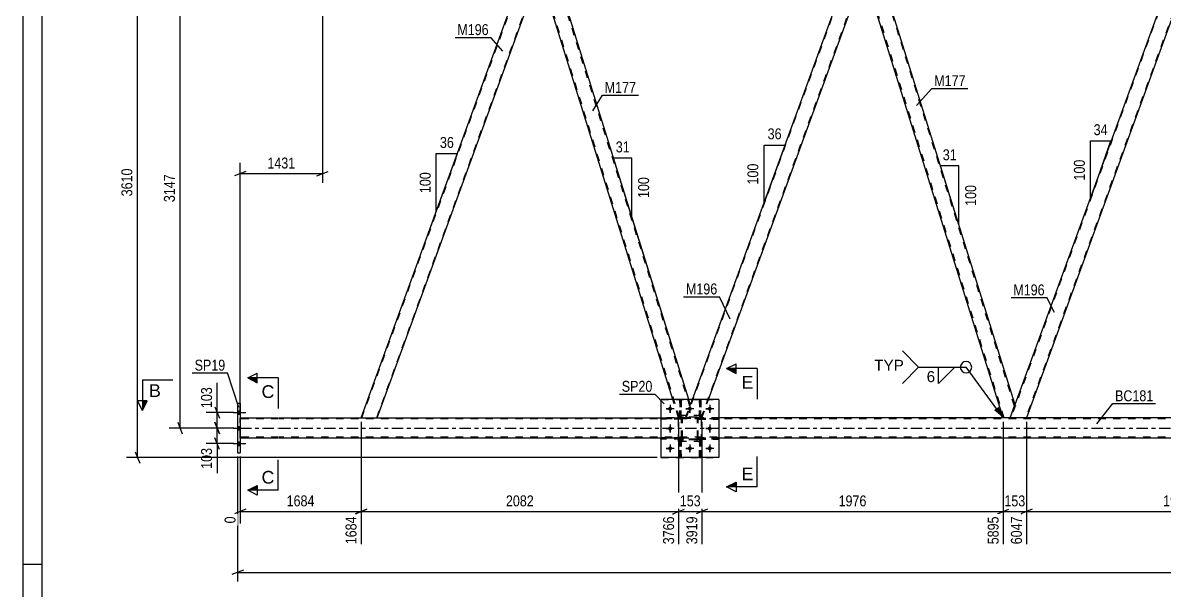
# Model space of a CAD drawing. Header units: millimetres. Extents: x 0 to 841, y 0 to 594.
# Drawn here: x 0 to 299.4, y 291.2 to 440.1 of the extents above; entities that cross this region are included whole.
import ezdxf

# ---------------------------------------------------------------- set-up
doc = ezdxf.new("R2010")
doc.units = ezdxf.units.MM
doc.linetypes.add('DXK_LINE_DOT2', pattern=[3.9198, 1.9599, -1.9599])
doc.linetypes.add('DXK_LINE_DOT3', pattern=[5.9187, 2.979, -0.9799, 0.9799, -0.9799])
doc.styles.add('Arial', font='ARIAL.TTF', dxfattribs={"height": 0.2})
doc.styles.add('Arial Narrow', font='ARIALN.TTF', dxfattribs={"height": 0.2})

# ---------------------------------------------------------------- blocks, each defined once
blk = doc.blocks.new('Unknown-318885039-1133')
at = {"color": 5, "linetype": 'Continuous'}
for p, q in [((0, 594), (0, 0)), ((5, 589), (5, 5)), ((5, 298), (0, 298))]:
    blk.add_line(p, q, dxfattribs=at)
blk = doc.blocks.new('Part-318885039-3985 - 3851')
at = {"color": 2, "linetype": 'Continuous'}
blk.add_line((172.64, 341.27), (172.32, 341.27), dxfattribs=at)
at = {"color": 7, "linetype": 'DXK_LINE_DOT2'}
for p, q in [((172.32, 341.27), (172.32, 336.42)), ((172.64, 336.42), (172.64, 341.27)), ((172.32, 337.02), (172.64, 337.02)), ((172.32, 336.42), (172.64, 336.42))]:
    blk.add_line(p, q, dxfattribs=at)
blk = doc.blocks.new('Part-318885039-3879 - 3851')
at = {"color": 7, "linetype": 'DXK_LINE_DOT2'}
for p, q in [((172.64, 330.9), (172.32, 330.9)), ((172.32, 330.9), (172.32, 326.07)), ((172.32, 330.3), (172.64, 330.3)), ((172.64, 326.07), (172.64, 330.9)), ((172.32, 326.07), (172.64, 326.07))]:
    blk.add_line(p, q, dxfattribs=at)
blk = doc.blocks.new('Part-318885039-3947 - 3851')
at = {"color": 7, "linetype": 'DXK_LINE_DOT2'}
for p, q in [((172.32, 336.42), (172.32, 341.27)), ((172.32, 341.27), (172.64, 341.27)), ((172.64, 341.27), (172.64, 336.42)), ((172.32, 337.02), (172.64, 337.02)), ((172.64, 336.42), (172.32, 336.42))]:
    blk.add_line(p, q, dxfattribs=at)
blk = doc.blocks.new('Part-318885039-3950 - 3851')
at = {"color": 7, "linetype": 'DXK_LINE_DOT2'}
for p, q in [((177.52, 326.07), (177.52, 330.9)), ((177.52, 330.9), (177.84, 330.9)), ((177.52, 330.3), (177.84, 330.3)), ((177.84, 330.9), (177.84, 326.07)), ((177.84, 326.07), (177.52, 326.07))]:
    blk.add_line(p, q, dxfattribs=at)
blk = doc.blocks.new('Part-318885039-3956 - 3851')
at = {"color": 7, "linetype": 'DXK_LINE_DOT2'}
for p, q in [((182.57, 331.23), (177.17, 331.23)), ((177.17, 331.23), (177.17, 330.91)), ((177.17, 330.91), (182.57, 330.91)), ((177.77, 330.91), (177.77, 331.23)), ((182.57, 330.91), (182.57, 331.23))]:
    blk.add_line(p, q, dxfattribs=at)
blk = doc.blocks.new('Part-318885039-3892 - 3851')
at = {"color": 2, "linetype": 'Continuous'}
for p, q in [((137.1, 457.66), (135.57, 453.47)), ((138.41, 457.66), (137.1, 457.66)), ((174.69, 341.27), (138.41, 457.66)), ((170.5, 341.27), (135.55, 453.41)), ((135.57, 453.47), (135.57, 453.46))]:
    blk.add_line(p, q, dxfattribs=at)
at = {"color": 7, "linetype": 'DXK_LINE_DOT2'}
for p, q in [((174.98, 339.54), (138.16, 457.66)), ((135.57, 453.47), (135.55, 453.41)), ((172.26, 336.44), (135.68, 453.79)), ((172.01, 336.44), (170.5, 341.27)), ((173.85, 336.44), (175.12, 339.91)), ((175.12, 339.91), (174.69, 341.27)), ((172.01, 336.44), (173.85, 336.44))]:
    blk.add_line(p, q, dxfattribs=at)
blk = doc.blocks.new('Part-318885039-3961 - 3851')
at = {"color": 7, "linetype": 'DXK_LINE_DOT2'}
for p, q in [((177.97, 337.07), (171.97, 337.07)), ((171.97, 330.27), (171.97, 337.07)), ((177.97, 330.27), (177.97, 337.07)), ((177.97, 330.27), (171.97, 330.27))]:
    blk.add_line(p, q, dxfattribs=at)
blk = doc.blocks.new('Part-318885039-3972 - 3851')
at = {"color": 7, "linetype": 'DXK_LINE_DOT2'}
for p, q in [((172.77, 331.23), (167.37, 331.23)), ((167.37, 331.23), (167.37, 330.91)), ((172.77, 330.91), (167.37, 330.91)), ((172.17, 330.91), (172.17, 331.23)), ((172.77, 330.91), (172.77, 331.23))]:
    blk.add_line(p, q, dxfattribs=at)
blk = doc.blocks.new('Part-318885039-3908 - 3851')
at = {"color": 7, "linetype": 'DXK_LINE_DOT2'}
for p, q in [((303.28, 457.66), (259.16, 336.44)), ((307.19, 457.66), (263.07, 336.44)), ((307.36, 457.66), (305.84, 453.46)), ((258.99, 336.44), (260.23, 339.87)), ((263.24, 336.44), (258.99, 336.44))]:
    blk.add_line(p, q, dxfattribs=at)
at = {"color": 2, "linetype": 'Continuous'}
for p, q in [((303.11, 457.66), (260.23, 339.87)), ((307.36, 457.66), (303.11, 457.66)), ((305.84, 453.46), (263.24, 336.44))]:
    blk.add_line(p, q, dxfattribs=at)
blk = doc.blocks.new('Part-318885039-3984 - 3851')
at = {"color": 2, "linetype": 'Continuous'}
blk.add_line((177.84, 341.27), (177.52, 341.27), dxfattribs=at)
at = {"color": 7, "linetype": 'DXK_LINE_DOT2'}
for p, q in [((177.52, 341.27), (177.52, 336.42)), ((177.84, 336.42), (177.84, 341.27)), ((177.52, 337.02), (177.84, 337.02)), ((177.52, 336.42), (177.84, 336.42))]:
    blk.add_line(p, q, dxfattribs=at)
blk = doc.blocks.new('Part-318885039-3930 - 3851')
at = {"color": 7, "linetype": 'DXK_LINE_DOT2'}
for p, q in [((177.84, 330.9), (177.52, 330.9)), ((177.52, 330.9), (177.52, 326.07)), ((177.52, 330.3), (177.84, 330.3)), ((177.84, 326.07), (177.84, 330.9)), ((177.52, 326.07), (177.84, 326.07))]:
    blk.add_line(p, q, dxfattribs=at)
blk = doc.blocks.new('Part-318885039-3935 - 3851')
at = {"color": 2, "linetype": 'Continuous'}
for p, q in [((88.72, 336.44), (132.84, 457.66)), ((132.84, 457.66), (137.1, 457.66)), ((92.98, 336.44), (135.57, 453.46))]:
    blk.add_line(p, q, dxfattribs=at)
at = {"color": 7, "linetype": 'DXK_LINE_DOT2'}
for p, q in [((88.89, 336.44), (133.01, 457.66)), ((92.81, 336.44), (136.93, 457.66)), ((137.1, 457.66), (135.57, 453.46)), ((88.72, 336.44), (92.98, 336.44))]:
    blk.add_line(p, q, dxfattribs=at)
blk = doc.blocks.new('Part-318885039-3944 - 3851')
at = {"color": 2, "linetype": 'Continuous'}
for p, q in [((56.98, 336.44), (67.1, 336.44)), ((67.2, 336.44), (167.37, 336.44)), ((337.64, 336.44), (182.57, 336.44)), ((67.1, 331.16), (56.98, 331.16)), ((167.37, 331.16), (67.2, 331.16)), ((337.64, 331.16), (182.57, 331.16))]:
    blk.add_line(p, q, dxfattribs=at)
at = {"color": 7, "linetype": 'DXK_LINE_DOT2'}
for p, q in [((56.98, 331.16), (56.98, 336.44)), ((67.1, 336.2), (56.98, 336.2)), ((742.64, 336.2), (67.2, 336.2)), ((182.57, 336.44), (167.37, 336.44)), ((67.1, 331.4), (56.98, 331.4)), ((742.64, 331.4), (67.2, 331.4)), ((182.57, 331.16), (167.37, 331.16))]:
    blk.add_line(p, q, dxfattribs=at)
at = {"color": 7, "linetype": 'DXK_LINE_DOT3'}
for p, q in [((56.98, 333.8), (67.1, 333.8)), ((67.2, 333.8), (742.64, 333.8))]:
    blk.add_line(p, q, dxfattribs=at)
blk = doc.blocks.new('Part-318885039-3953 - 3851')
at = {"color": 7, "linetype": 'DXK_LINE_DOT2'}
for p, q in [((172.32, 326.07), (172.32, 330.9)), ((172.32, 330.9), (172.64, 330.9)), ((172.32, 330.3), (172.64, 330.3)), ((172.64, 330.9), (172.64, 326.07)), ((172.64, 326.07), (172.32, 326.07))]:
    blk.add_line(p, q, dxfattribs=at)
blk = doc.blocks.new('Part-318885039-3959 - 3851')
at = {"color": 7, "linetype": 'DXK_LINE_DOT2'}
for p, q in [((172.77, 336.43), (167.37, 336.43)), ((167.37, 336.43), (167.37, 336.11)), ((172.77, 336.11), (167.37, 336.11)), ((172.17, 336.11), (172.17, 336.43)), ((172.77, 336.11), (172.77, 336.43))]:
    blk.add_line(p, q, dxfattribs=at)
blk = doc.blocks.new('Part-318885039-3962 - 3851')
at = {"color": 7, "linetype": 'DXK_LINE_DOT2'}
for p, q in [((172.77, 336.19), (172.81, 336.37)), ((172.81, 336.37), (172.77, 336.19)), ((172.77, 331.15), (172.77, 336.19)), ((173.01, 336.19), (173.03, 336.28)), ((173.01, 331.15), (173.01, 336.19)), ((173.03, 336.28), (173.08, 336.36)), ((173.07, 336.63), (173.25, 336.67)), ((173.25, 336.67), (173.07, 336.63)), ((173.08, 336.36), (173.16, 336.41)), ((173.16, 336.41), (173.25, 336.43)), ((176.69, 336.67), (173.25, 336.67)), ((173.25, 336.43), (176.69, 336.43)), ((176.69, 336.67), (176.87, 336.63)), ((176.87, 336.63), (176.69, 336.67)), ((176.69, 336.43), (176.78, 336.41)), ((176.78, 336.41), (176.86, 336.36)), ((176.86, 336.36), (176.91, 336.28)), ((176.91, 336.28), (176.93, 336.19)), ((176.93, 331.15), (176.93, 336.19)), ((177.13, 336.37), (177.17, 336.19)), ((177.17, 336.19), (177.13, 336.37)), ((177.17, 331.15), (177.17, 336.19)), ((172.81, 330.96), (172.77, 331.15)), ((172.77, 331.15), (172.81, 330.96)), ((173.03, 331.06), (173.01, 331.15)), ((173.08, 330.98), (173.03, 331.06)), ((173.25, 330.67), (173.07, 330.7)), ((173.07, 330.7), (173.25, 330.67)), ((173.16, 330.93), (173.08, 330.98)), ((173.25, 330.91), (173.16, 330.93)), ((176.69, 330.91), (173.25, 330.91)), ((176.69, 330.67), (173.25, 330.67)), ((176.78, 330.93), (176.69, 330.91)), ((176.87, 330.7), (176.69, 330.67)), ((176.69, 330.67), (176.87, 330.7)), ((176.86, 330.98), (176.78, 330.93)), ((176.91, 331.06), (176.86, 330.98)), ((176.93, 331.15), (176.91, 331.06)), ((177.17, 331.15), (177.13, 330.96)), ((177.13, 330.96), (177.17, 331.15))]:
    blk.add_line(p, q, dxfattribs=at)
at = {"color": 7, "linetype": 'DXK_LINE_DOT3'}
blk.add_line((174.97, 333.67), (174.97, 333.67), dxfattribs=at)
at = {"color": 7, "linetype": 'DXK_LINE_DOT2'}
for centre, start, end in [((173.25, 336.19), 112.5, 157.5), ((173.25, 336.19), 112.5, 157.5), ((176.69, 336.19), 22.5, 67.5), ((176.69, 336.19), 22.5, 67.5), ((173.25, 331.15), 202.5, 247.5), ((173.25, 331.15), 202.5, 247.5), ((176.69, 331.15), 292.5, 337.5), ((176.69, 331.15), 292.5, 337.5)]:
    blk.add_arc(centre, 0.48, start, end, dxfattribs=at)
blk = doc.blocks.new('Part-318885039-3987 - 3851')
at = {"color": 7, "linetype": 'DXK_LINE_DOT2'}
for p, q in [((172.77, 336.19), (172.81, 336.37)), ((172.81, 336.37), (172.77, 336.19)), ((172.77, 331.15), (172.77, 336.19)), ((173.01, 336.19), (173.03, 336.28)), ((173.01, 331.15), (173.01, 336.19)), ((173.03, 336.28), (173.08, 336.36)), ((173.07, 336.63), (173.25, 336.67)), ((173.25, 336.67), (173.07, 336.63)), ((173.08, 336.36), (173.16, 336.41)), ((173.16, 336.41), (173.25, 336.43)), ((176.69, 336.67), (173.25, 336.67)), ((173.25, 336.43), (176.69, 336.43)), ((176.69, 336.67), (176.87, 336.63)), ((176.87, 336.63), (176.69, 336.67)), ((176.69, 336.43), (176.78, 336.41)), ((176.78, 336.41), (176.86, 336.36)), ((176.86, 336.36), (176.91, 336.28)), ((176.91, 336.28), (176.93, 336.19)), ((176.93, 331.15), (176.93, 336.19)), ((177.13, 336.37), (177.17, 336.19)), ((177.17, 336.19), (177.13, 336.37)), ((177.17, 331.15), (177.17, 336.19)), ((172.81, 330.96), (172.77, 331.15)), ((172.77, 331.15), (172.81, 330.96)), ((173.03, 331.06), (173.01, 331.15)), ((173.08, 330.98), (173.03, 331.06)), ((173.25, 330.67), (173.07, 330.7)), ((173.07, 330.7), (173.25, 330.67)), ((173.16, 330.93), (173.08, 330.98)), ((173.25, 330.91), (173.16, 330.93)), ((176.69, 330.91), (173.25, 330.91)), ((176.69, 330.67), (173.25, 330.67)), ((176.78, 330.93), (176.69, 330.91)), ((176.87, 330.7), (176.69, 330.67)), ((176.69, 330.67), (176.87, 330.7)), ((176.86, 330.98), (176.78, 330.93)), ((176.91, 331.06), (176.86, 330.98)), ((176.93, 331.15), (176.91, 331.06)), ((177.17, 331.15), (177.13, 330.96)), ((177.13, 330.96), (177.17, 331.15))]:
    blk.add_line(p, q, dxfattribs=at)
at = {"color": 7, "linetype": 'DXK_LINE_DOT3'}
blk.add_line((174.97, 333.67), (174.97, 333.67), dxfattribs=at)
at = {"color": 7, "linetype": 'DXK_LINE_DOT2'}
for centre, start, end in [((173.25, 336.19), 112.5, 157.5), ((173.25, 336.19), 112.5, 157.5), ((176.69, 336.19), 22.5, 67.5), ((176.69, 336.19), 22.5, 67.5), ((173.25, 331.15), 202.5, 247.5), ((173.25, 331.15), 202.5, 247.5), ((176.69, 331.15), 292.5, 337.5), ((176.69, 331.15), 292.5, 337.5)]:
    blk.add_arc(centre, 0.48, start, end, dxfattribs=at)
blk = doc.blocks.new('Part-318885039-3988 - 3851')
at = {"color": 7, "linetype": 'DXK_LINE_DOT2'}
for p, q in [((177.97, 337.07), (171.97, 337.07)), ((171.97, 330.27), (171.97, 337.07)), ((177.97, 330.27), (177.97, 337.07)), ((177.97, 330.27), (171.97, 330.27))]:
    blk.add_line(p, q, dxfattribs=at)
blk = doc.blocks.new('Part-318885039-3989 - 3851')
at = {"color": 7, "linetype": 'DXK_LINE_DOT2'}
for p, q in [((177.17, 336.11), (177.17, 336.43)), ((177.17, 336.43), (182.57, 336.43)), ((182.57, 336.11), (177.17, 336.11)), ((177.77, 336.11), (177.77, 336.43)), ((182.57, 336.43), (182.57, 336.11))]:
    blk.add_line(p, q, dxfattribs=at)
blk = doc.blocks.new('Part-318885039-3992 - 3851')
at = {"color": 7, "linetype": 'DXK_LINE_DOT2'}
for p, q in [((172.77, 331.23), (167.37, 331.23)), ((167.37, 330.91), (167.37, 331.23)), ((172.77, 330.91), (167.37, 330.91)), ((172.17, 330.91), (172.17, 331.23)), ((172.77, 331.23), (172.77, 330.91))]:
    blk.add_line(p, q, dxfattribs=at)
blk = doc.blocks.new('Part-318885039-3997 - 3851')
at = {"color": 7, "linetype": 'DXK_LINE_DOT2'}
for p, q in [((182.57, 336.43), (177.17, 336.43)), ((177.17, 336.43), (177.17, 336.11)), ((177.17, 336.11), (182.57, 336.11)), ((177.77, 336.11), (177.77, 336.43)), ((182.57, 336.11), (182.57, 336.43))]:
    blk.add_line(p, q, dxfattribs=at)
blk = doc.blocks.new('Part-318885039-4011 - 3851')
at = {"color": 2, "linetype": 'Continuous'}
for p, q in [((182.57, 341.27), (167.37, 341.27)), ((167.37, 341.27), (167.37, 326.07)), ((182.57, 341.27), (182.57, 326.07)), ((182.57, 326.07), (167.37, 326.07))]:
    blk.add_line(p, q, dxfattribs=at)
blk = doc.blocks.new('Part-318885039-4014 - 3851')
at = {"color": 7, "linetype": 'DXK_LINE_DOT2'}
for p, q in [((177.52, 336.42), (177.52, 341.27)), ((177.52, 341.27), (177.84, 341.27)), ((177.84, 341.27), (177.84, 336.42)), ((177.52, 337.02), (177.84, 337.02)), ((177.84, 336.42), (177.52, 336.42))]:
    blk.add_line(p, q, dxfattribs=at)
blk = doc.blocks.new('Part-318885039-4019 - 3851')
at = {"color": 7, "linetype": 'DXK_LINE_DOT2'}
for p, q in [((174.02, 336.44), (218.14, 457.66)), ((177.94, 336.44), (222.06, 457.66)), ((222.23, 457.66), (220.7, 453.46)), ((173.85, 336.44), (175.61, 341.27)), ((178.11, 336.44), (179.87, 341.27)), ((178.11, 336.44), (173.85, 336.44))]:
    blk.add_line(p, q, dxfattribs=at)
at = {"color": 2, "linetype": 'Continuous'}
for p, q in [((175.61, 341.27), (217.97, 457.66)), ((217.97, 457.66), (222.23, 457.66)), ((179.87, 341.27), (220.7, 453.46))]:
    blk.add_line(p, q, dxfattribs=at)
blk = doc.blocks.new('Bolt-318885039-4020 - 3851')
at = {"linetype": 'Continuous'}
for points in [[(56.98, 337.46), (56.98, 338.34), (56.34, 338.34), (56.34, 337.46)], [(56.98, 337.46), (56.98, 338.34), (56.34, 338.34), (56.34, 337.46)], [(56.98, 337.46), (56.98, 338.34), (56.34, 338.34), (56.34, 337.46)], [(56.98, 333.36), (56.98, 334.24), (56.34, 334.24), (56.34, 333.36)], [(56.98, 333.36), (56.98, 334.24), (56.34, 334.24), (56.34, 333.36)], [(56.98, 329.26), (56.98, 330.14), (56.34, 330.14), (56.34, 329.26)], [(56.98, 329.26), (56.98, 330.14), (56.34, 330.14), (56.34, 329.26)], [(56.98, 329.26), (56.98, 330.14), (56.34, 330.14), (56.34, 329.26)]]:
    blk.add_hatch(color=1, dxfattribs=at).paths.add_polyline_path(points)
at = {"color": 1, "linetype": 'Continuous'}
for p, q in [((56.34, 338.34), (56.98, 338.34)), ((56.34, 338.34), (56.98, 338.34)), ((56.34, 338.34), (56.98, 338.34)), ((55.18, 337.9), (58.5, 337.9)), ((55.18, 337.9), (58.5, 337.9)), ((55.18, 337.9), (58.5, 337.9)), ((56.34, 337.46), (56.98, 337.46)), ((56.34, 337.46), (56.98, 337.46)), ((56.34, 337.46), (56.98, 337.46)), ((55.18, 333.8), (58.5, 333.8)), ((55.18, 333.8), (58.5, 333.8)), ((56.34, 334.24), (56.98, 334.24)), ((56.34, 334.24), (56.98, 334.24)), ((56.34, 333.36), (56.98, 333.36)), ((56.34, 333.36), (56.98, 333.36)), ((55.18, 329.7), (58.5, 329.7)), ((55.18, 329.7), (58.5, 329.7)), ((55.18, 329.7), (58.5, 329.7)), ((56.34, 330.14), (56.98, 330.14)), ((56.34, 330.14), (56.98, 330.14)), ((56.34, 330.14), (56.98, 330.14)), ((56.34, 329.26), (56.98, 329.26)), ((56.34, 329.26), (56.98, 329.26)), ((56.34, 329.26), (56.98, 329.26))]:
    blk.add_line(p, q, dxfattribs=at)
blk = doc.blocks.new('Part-318885039-4023 - 3851')
at = {"color": 7, "linetype": 'DXK_LINE_DOT2'}
for p, q in [((167.37, 341.27), (182.57, 341.27)), ((167.37, 341.27), (167.37, 326.07)), ((182.57, 341.27), (182.57, 326.07)), ((167.37, 326.07), (182.57, 326.07))]:
    blk.add_line(p, q, dxfattribs=at)
blk = doc.blocks.new('Part-318885039-4033 - 3851')
at = {"color": 2, "linetype": 'Continuous'}
for p, q in [((222.23, 457.66), (220.7, 453.47)), ((223.55, 457.66), (222.23, 457.66)), ((260.25, 339.91), (223.55, 457.66)), ((257.14, 336.44), (220.68, 453.41)), ((220.7, 453.47), (220.7, 453.46)), ((258.99, 336.44), (260.23, 339.87))]:
    blk.add_line(p, q, dxfattribs=at)
at = {"color": 7, "linetype": 'DXK_LINE_DOT2'}
for p, q in [((260.11, 339.54), (223.3, 457.66)), ((220.7, 453.47), (220.68, 453.41)), ((257.39, 336.44), (220.82, 453.79)), ((260.23, 339.87), (260.25, 339.91)), ((258.99, 336.44), (257.14, 336.44))]:
    blk.add_line(p, q, dxfattribs=at)
blk = doc.blocks.new('Bolt-318885039-4043 - 3851')
at = {"linetype": 'Continuous'}
for points in [[(170.29, 338.87, -1), (169.25, 338.87, -1)], [(175.49, 338.87, -1), (174.45, 338.87, -1)], [(180.69, 338.87, -1), (179.65, 338.87, -1)], [(170.29, 333.67, -1), (169.25, 333.67, -1)], [(180.69, 333.67, -1), (179.65, 333.67, -1)], [(170.29, 328.47, -1), (169.25, 328.47, -1)], [(175.49, 328.47, -1), (174.45, 328.47, -1)], [(180.69, 328.47, -1), (179.65, 328.47, -1)]]:
    blk.add_hatch(color=1, dxfattribs=at).paths.add_polyline_path(points)
at = {"color": 1, "linetype": 'Continuous'}
for p, q in [((170.81, 338.87), (168.73, 338.87)), ((169.77, 339.91), (169.77, 337.83)), ((176.01, 338.87), (173.93, 338.87)), ((174.97, 339.91), (174.97, 337.83)), ((181.21, 338.87), (179.13, 338.87)), ((180.17, 339.91), (180.17, 337.83)), ((170.81, 333.67), (168.73, 333.67)), ((169.77, 334.71), (169.77, 332.63)), ((181.21, 333.67), (179.13, 333.67)), ((180.17, 334.71), (180.17, 332.63)), ((169.77, 329.51), (169.77, 327.43)), ((174.97, 329.51), (174.97, 327.43)), ((180.17, 329.51), (180.17, 327.43)), ((170.81, 328.47), (168.73, 328.47)), ((176.01, 328.47), (173.93, 328.47)), ((181.21, 328.47), (179.13, 328.47))]:
    blk.add_line(p, q, dxfattribs=at)
blk = doc.blocks.new('Bolt-318885039-4044 - 3851')
at = {"color": 1, "linetype": 'Continuous'}
for p, q in [((168.73, 338.87), (169.42, 338.87)), ((169.77, 339.91), (169.77, 339.22)), ((169.77, 337.83), (169.77, 338.52)), ((170.81, 338.87), (170.12, 338.87)), ((173.93, 338.87), (174.62, 338.87)), ((174.97, 339.91), (174.97, 339.22)), ((174.97, 337.83), (174.97, 338.52)), ((176.01, 338.87), (175.32, 338.87)), ((179.13, 338.87), (179.82, 338.87)), ((180.17, 339.91), (180.17, 339.22)), ((180.17, 337.83), (180.17, 338.52)), ((181.21, 338.87), (180.52, 338.87)), ((168.73, 333.67), (169.42, 333.67)), ((169.77, 334.71), (169.77, 334.02)), ((169.77, 332.63), (169.77, 333.32)), ((170.81, 333.67), (170.12, 333.67)), ((179.13, 333.67), (179.82, 333.67)), ((180.17, 334.71), (180.17, 334.02)), ((180.17, 332.63), (180.17, 333.32)), ((181.21, 333.67), (180.52, 333.67)), ((169.77, 329.51), (169.77, 328.82)), ((174.97, 329.51), (174.97, 328.82)), ((180.17, 329.51), (180.17, 328.82)), ((168.73, 328.47), (169.42, 328.47)), ((169.77, 327.43), (169.77, 328.12)), ((170.81, 328.47), (170.12, 328.47)), ((173.93, 328.47), (174.62, 328.47)), ((174.97, 327.43), (174.97, 328.12)), ((176.01, 328.47), (175.32, 328.47)), ((179.13, 328.47), (179.82, 328.47)), ((180.17, 327.43), (180.17, 328.12)), ((181.21, 328.47), (180.52, 328.47))]:
    blk.add_line(p, q, dxfattribs=at)
blk = doc.blocks.new('Part-318885039-4056 - 3851')
at = {"color": 7, "linetype": 'DXK_LINE_DOT2'}
for p, q in [((177.17, 330.91), (177.17, 331.23)), ((177.17, 331.23), (182.57, 331.23)), ((182.57, 330.91), (177.17, 330.91)), ((177.77, 330.91), (177.77, 331.23)), ((182.57, 331.23), (182.57, 330.91))]:
    blk.add_line(p, q, dxfattribs=at)
blk = doc.blocks.new('Part-318885039-4057 - 3851')
at = {"color": 7, "linetype": 'DXK_LINE_DOT2'}
for p, q in [((172.77, 336.43), (167.37, 336.43)), ((167.37, 336.11), (167.37, 336.43)), ((172.77, 336.11), (167.37, 336.11)), ((172.17, 336.11), (172.17, 336.43)), ((172.77, 336.43), (172.77, 336.11))]:
    blk.add_line(p, q, dxfattribs=at)
blk = doc.blocks.new('Part-318885039-4168 - 3851')
at = {"color": 2, "linetype": 'Continuous'}
for p, q in [((56.34, 340.3), (56.98, 340.3)), ((56.34, 340.3), (56.34, 327.3)), ((56.98, 340.3), (56.98, 327.3)), ((56.34, 327.3), (56.98, 327.3))]:
    blk.add_line(p, q, dxfattribs=at)
blk = doc.blocks.new('StraightDimension-318885039-4930 - 3851')
at = {"color": 7, "linetype": 'Continuous'}
for p, q in [((257.14, 335.44), (257.14, 303.29)), ((263.24, 335.44), (263.24, 303.29)), ((255.64, 311.3), (258.64, 312.5)), ((257.14, 311.9), (263.24, 311.9)), ((264.74, 312.5), (261.74, 311.3))]:
    blk.add_line(p, q, dxfattribs=at)
at = {"color": 0}
blk.add_wipeout([(263.54, 312.65), (263.54, 316.85), (256.85, 316.85), (256.85, 312.65)], dxfattribs=at)
at = {"color": 3, "style": 'Arial Narrow'}
blk.add_text('153', height=2.863, dxfattribs=at).set_placement((257.45, 313.25))
at = {"color": 0, "linetype": 'Continuous'}
blk.add_wipeout([(262.64, 311.2), (258.44, 311.2), (258.44, 302.69), (262.64, 302.69)], dxfattribs=at)
at = {"color": 3, "linetype": 'Continuous', "style": 'Arial Narrow'}
blk.add_text('6047', height=2.863, rotation=90.0002, dxfattribs=at).set_placement((262.04, 303.29))
blk = doc.blocks.new('StraightDimension-318885039-5053 - 3851')
at = {"color": 7, "linetype": 'Continuous'}
for p, q in [((50.37, 335.3), (51.57, 332.3)), ((55.34, 333.8), (48.12, 333.8)), ((50.97, 329.7), (50.97, 333.8)), ((55.34, 329.7), (48.12, 329.7)), ((51.57, 328.2), (50.37, 331.2))]:
    blk.add_line(p, q, dxfattribs=at)
at = {"color": 0}
blk.add_wipeout([(50.22, 329.18), (46.02, 329.18), (46.02, 322.49), (50.22, 322.49)], dxfattribs=at)
at = {"color": 7, "linetype": 'Continuous'}
blk.add_line((50.97, 329.7), (50.97, 321.97), dxfattribs=at)
blk.add_line((50.97, 329.7), (50.97, 321.97), dxfattribs=at)
at = {"color": 3, "style": 'Arial Narrow'}
blk.add_text('103', height=2.863, rotation=90.0002, dxfattribs=at).set_placement((49.62, 323.09))
blk = doc.blocks.new('StraightDimension-318885039-5061 - 3851')
at = {"color": 7, "linetype": 'Continuous'}
for p, q in [((50.37, 339.4), (51.57, 336.4)), ((55.34, 337.9), (48.12, 337.9)), ((51.57, 332.3), (50.37, 335.3)), ((50.97, 333.8), (50.97, 337.9)), ((55.34, 333.8), (48.12, 333.8))]:
    blk.add_line(p, q, dxfattribs=at)
at = {"color": 0}
blk.add_wipeout([(50.22, 345.11), (46.02, 345.11), (46.02, 338.43), (50.22, 338.43)], dxfattribs=at)
at = {"color": 7, "linetype": 'Continuous'}
blk.add_line((50.97, 337.9), (50.97, 345.64), dxfattribs=at)
blk.add_line((50.97, 337.9), (50.97, 345.64), dxfattribs=at)
at = {"color": 3, "style": 'Arial Narrow'}
blk.add_text('103', height=2.863, rotation=90.0002, dxfattribs=at).set_placement((49.62, 339.03))
blk = doc.blocks.new('AngleDimension-318885039-5338 - 3851')
at = {"color": 7, "linetype": 'Continuous'}
for p, q in [((108.46, 405.81), (114, 405.81)), ((108.46, 390.59), (114, 405.81)), ((108.46, 390.59), (108.46, 405.81)), ((107.11, 386.89), (108.46, 390.59))]:
    blk.add_line(p, q, dxfattribs=at)
at = {"color": 0}
for points in [[(113.66, 406.71), (113.66, 410.91), (108.8, 410.91), (108.8, 406.71)], [(107.56, 401.54), (103.36, 401.54), (103.36, 394.86), (107.56, 394.86)]]:
    blk.add_wipeout(points, dxfattribs=at)
at = {"color": 3, "style": 'Arial Narrow'}
blk.add_text('36', height=2.863, dxfattribs=at).set_placement((109.4, 407.31))
blk.add_text('100', height=2.863, rotation=90.0002, dxfattribs=at).set_placement((106.96, 395.46))
blk = doc.blocks.new('StraightDimension-318885039-4911 - 3851')
at = {"color": 7, "linetype": 'Continuous'}
for p, q in [((263.24, 335.44), (263.24, 303.29)), ((342.28, 335.44), (342.28, 303.29)), ((264.74, 312.5), (261.74, 311.3)), ((263.24, 311.9), (342.28, 311.9)), ((340.78, 311.3), (343.78, 312.5))]:
    blk.add_line(p, q, dxfattribs=at)
at = {"color": 0}
blk.add_wipeout([(307.02, 312.65), (307.02, 316.85), (298.5, 316.85), (298.5, 312.65)], dxfattribs=at)
at = {"color": 0, "linetype": 'Continuous'}
blk.add_wipeout([(341.68, 311.2), (337.48, 311.2), (337.48, 302.69), (341.68, 302.69)], dxfattribs=at)
at = {"color": 3, "style": 'Arial Narrow'}
blk.add_text('1976', height=2.863, dxfattribs=at).set_placement((299.1, 313.25))
at = {"color": 3, "linetype": 'Continuous', "style": 'Arial Narrow'}
blk.add_text('8023', height=2.863, rotation=90.0002, dxfattribs=at).set_placement((341.08, 303.29))
blk = doc.blocks.new('StraightDimension-318885039-4985 - 3851')
at = {"color": 7, "linetype": 'Continuous'}
for p, q in [((178.11, 335.44), (178.11, 303.29)), ((257.14, 335.44), (257.14, 303.29)), ((179.61, 312.5), (176.61, 311.3)), ((178.11, 311.9), (257.14, 311.9)), ((255.64, 311.3), (258.64, 312.5))]:
    blk.add_line(p, q, dxfattribs=at)
at = {"color": 0}
blk.add_wipeout([(221.88, 312.65), (221.88, 316.85), (213.37, 316.85), (213.37, 312.65)], dxfattribs=at)
at = {"color": 0, "linetype": 'Continuous'}
blk.add_wipeout([(256.54, 311.2), (252.34, 311.2), (252.34, 302.69), (256.54, 302.69)], dxfattribs=at)
at = {"color": 3, "style": 'Arial Narrow'}
blk.add_text('1976', height=2.863, dxfattribs=at).set_placement((213.97, 313.25))
at = {"color": 3, "linetype": 'Continuous', "style": 'Arial Narrow'}
blk.add_text('5895', height=2.863, rotation=90.0002, dxfattribs=at).set_placement((255.94, 303.29))
blk = doc.blocks.new('AngleDimension-318885039-4376 - 3851')
at = {"color": 7, "linetype": 'Continuous'}
for p, q in [((280.06, 409.16), (285.34, 409.16)), ((280.06, 393.84), (285.34, 409.16)), ((280.06, 393.84), (280.06, 409.16)), ((280.66, 395.58), (285.34, 409.16))]:
    blk.add_line(p, q, dxfattribs=at)
at = {"color": 0}
for points in [[(285.13, 410.06), (285.13, 414.26), (280.27, 414.26), (280.27, 410.06)], [(279.16, 404.85), (274.96, 404.85), (274.96, 398.16), (279.16, 398.16)]]:
    blk.add_wipeout(points, dxfattribs=at)
at = {"color": 3, "style": 'Arial Narrow'}
blk.add_text('34', height=2.863, dxfattribs=at).set_placement((280.87, 410.66))
blk.add_text('100', height=2.863, rotation=90.0002, dxfattribs=at).set_placement((278.56, 398.76))
blk = doc.blocks.new('StraightDimension-318885039-5010 - 3851')
at = {"color": 7, "linetype": 'Continuous'}
for p, q in [((78.6, 456.66), (78.6, 398.16)), ((58.48, 401.16), (55.48, 399.96)), ((56.98, 337.44), (56.98, 403.41)), ((77.1, 399.96), (80.1, 401.16)), ((56.98, 400.56), (78.6, 400.56))]:
    blk.add_line(p, q, dxfattribs=at)
at = {"color": 0}
blk.add_wipeout([(72.05, 401.31), (72.05, 405.51), (63.54, 405.51), (63.54, 401.31)], dxfattribs=at)
at = {"color": 3, "style": 'Arial Narrow'}
blk.add_text('1431', height=2.863, dxfattribs=at).set_placement((64.14, 401.91))
blk = doc.blocks.new('StraightDimension-318885039-5129 - 3851')
at = {"color": 7, "linetype": 'Continuous'}
for p, q in [((80.21, 470.46), (27.21, 470.46)), ((30.66, 468.96), (29.46, 471.96)), ((30.06, 326.07), (30.06, 470.46)), ((29.46, 327.57), (30.66, 324.57)), ((166.37, 326.07), (27.21, 326.07))]:
    blk.add_line(p, q, dxfattribs=at)
at = {"color": 0}
blk.add_wipeout([(29.31, 402.52), (25.11, 402.52), (25.11, 394.01), (29.31, 394.01)], dxfattribs=at)
at = {"color": 3, "style": 'Arial Narrow'}
blk.add_text('3610', height=2.863, rotation=90.0002, dxfattribs=at).set_placement((28.71, 394.61))
blk = doc.blocks.new('AngleDimension-318885039-4378 - 3851')
at = {"color": 7, "linetype": 'Continuous'}
for p, q in [((243.54, 393.53), (240.72, 402.58)), ((245.54, 402.58), (240.72, 402.58)), ((245.54, 387.11), (240.72, 402.58)), ((245.54, 387.11), (245.54, 402.58))]:
    blk.add_line(p, q, dxfattribs=at)
at = {"color": 0}
for points in [[(245.56, 403.48), (245.56, 407.68), (240.7, 407.68), (240.7, 403.48)], [(250.64, 398.19), (246.44, 398.19), (246.44, 391.5), (250.64, 391.5)]]:
    blk.add_wipeout(points, dxfattribs=at)
at = {"color": 3, "style": 'Arial Narrow'}
blk.add_text('31', height=2.863, dxfattribs=at).set_placement((241.3, 404.08))
blk.add_text('100', height=2.863, rotation=90.0002, dxfattribs=at).set_placement((250.04, 392.1))
blk = doc.blocks.new('AngleDimension-318885039-4695 - 3851')
at = {"color": 7, "linetype": 'Continuous'}
for p, q in [((159.76, 404.64), (154.94, 404.64)), ((159.76, 389.17), (154.94, 404.64)), ((159.76, 389.17), (159.76, 404.64)), ((170.34, 355.25), (159.76, 389.17))]:
    blk.add_line(p, q, dxfattribs=at)
at = {"color": 0}
for points in [[(159.78, 405.54), (159.78, 409.74), (154.92, 409.74), (154.92, 405.54)], [(164.86, 400.25), (160.66, 400.25), (160.66, 393.56), (164.86, 393.56)]]:
    blk.add_wipeout(points, dxfattribs=at)
at = {"color": 3, "style": 'Arial Narrow'}
blk.add_text('31', height=2.863, dxfattribs=at).set_placement((155.52, 406.14))
blk.add_text('100', height=2.863, rotation=90.0002, dxfattribs=at).set_placement((164.26, 394.16))
blk = doc.blocks.new('StraightDimension-318885039-4706 - 3851')
at = {"color": 7, "linetype": 'Continuous'}
for p, q in [((56.34, 326.3), (56.34, 293.52)), ((57.84, 296.52), (54.84, 295.32)), ((56.34, 295.92), (794.37, 295.92))]:
    blk.add_line(p, q, dxfattribs=at)
blk = doc.blocks.new('StraightDimension-318885039-4717 - 3851')
at = {"color": 7, "linetype": 'Continuous'}
for p, q in [((88.72, 335.44), (88.72, 303.29)), ((56.98, 326.3), (56.98, 308.77)), ((58.48, 312.5), (55.48, 311.3)), ((56.98, 311.9), (88.72, 311.9)), ((87.22, 311.3), (90.22, 312.5))]:
    blk.add_line(p, q, dxfattribs=at)
at = {"color": 0}
blk.add_wipeout([(77.11, 312.65), (77.11, 316.85), (68.59, 316.85), (68.59, 312.65)], dxfattribs=at)
at = {"color": 0, "linetype": 'Continuous'}
for points in [[(56.38, 311.2), (52.18, 311.2), (52.18, 308.17), (56.38, 308.17)], [(88.12, 311.2), (83.92, 311.2), (83.92, 302.69), (88.12, 302.69)]]:
    blk.add_wipeout(points, dxfattribs=at)
at = {"color": 3, "style": 'Arial Narrow'}
blk.add_text('1684', height=2.863, dxfattribs=at).set_placement((69.19, 313.25))
at = {"color": 3, "linetype": 'Continuous', "style": 'Arial Narrow'}
for s, height, p in [('0', 2.86, (55.78, 308.77)), ('1684', 2.863, (87.52, 303.29))]:
    blk.add_text(s, height=height, rotation=90.0002, dxfattribs=at).set_placement(p)
blk = doc.blocks.new('StraightDimension-318885039-4949 - 3851')
at = {"color": 7, "linetype": 'Continuous'}
for p, q in [((88.72, 335.44), (88.72, 303.29)), ((172.01, 335.44), (172.01, 303.29)), ((90.22, 312.5), (87.22, 311.3)), ((88.72, 311.9), (172.01, 311.9)), ((170.51, 311.3), (173.51, 312.5))]:
    blk.add_line(p, q, dxfattribs=at)
at = {"color": 0}
blk.add_wipeout([(134.62, 312.65), (134.62, 316.85), (126.11, 316.85), (126.11, 312.65)], dxfattribs=at)
at = {"color": 0, "linetype": 'Continuous'}
blk.add_wipeout([(171.41, 311.2), (167.21, 311.2), (167.21, 302.69), (171.41, 302.69)], dxfattribs=at)
at = {"color": 3, "style": 'Arial Narrow'}
blk.add_text('2082', height=2.863, dxfattribs=at).set_placement((126.71, 313.25))
at = {"color": 3, "linetype": 'Continuous', "style": 'Arial Narrow'}
blk.add_text('3766', height=2.863, rotation=90.0002, dxfattribs=at).set_placement((170.81, 303.29))
blk = doc.blocks.new('StraightDimension-318885039-4966 - 3851')
at = {"color": 7, "linetype": 'Continuous'}
for p, q in [((172.01, 335.44), (172.01, 303.29)), ((178.11, 335.44), (178.11, 303.29)), ((170.51, 311.3), (173.51, 312.5)), ((172.01, 311.9), (178.11, 311.9)), ((179.61, 312.5), (176.61, 311.3))]:
    blk.add_line(p, q, dxfattribs=at)
at = {"color": 0}
blk.add_wipeout([(178.4, 312.65), (178.4, 316.85), (171.72, 316.85), (171.72, 312.65)], dxfattribs=at)
at = {"color": 3, "style": 'Arial Narrow'}
blk.add_text('153', height=2.863, dxfattribs=at).set_placement((172.32, 313.25))
at = {"color": 0, "linetype": 'Continuous'}
blk.add_wipeout([(177.51, 311.2), (173.31, 311.2), (173.31, 302.69), (177.51, 302.69)], dxfattribs=at)
at = {"color": 3, "linetype": 'Continuous', "style": 'Arial Narrow'}
blk.add_text('3919', height=2.863, rotation=90.0002, dxfattribs=at).set_placement((176.91, 303.29))
blk = doc.blocks.new('StraightDimension-318885039-5005 - 3851')
at = {"color": 7, "linetype": 'Continuous'}
for p, q in [((41.83, 458.16), (40.63, 461.16)), ((76.96, 459.66), (38.38, 459.66)), ((41.23, 333.8), (41.23, 459.66)), ((40.63, 335.3), (41.83, 332.3)), ((55.34, 333.8), (38.38, 333.8))]:
    blk.add_line(p, q, dxfattribs=at)
at = {"color": 0}
blk.add_wipeout([(40.48, 400.99), (36.28, 400.99), (36.28, 392.48), (40.48, 392.48)], dxfattribs=at)
at = {"color": 3, "style": 'Arial Narrow'}
blk.add_text('3147', height=2.863, rotation=90.0002, dxfattribs=at).set_placement((39.88, 393.08))
blk = doc.blocks.new('AngleDimension-318885039-5349 - 3851')
at = {"color": 7, "linetype": 'Continuous'}
for p, q in [((194.42, 408.07), (199.96, 408.07)), ((194.42, 392.85), (199.96, 408.07)), ((194.42, 392.85), (194.42, 408.07)), ((194.69, 393.59), (194.42, 392.85))]:
    blk.add_line(p, q, dxfattribs=at)
at = {"color": 0}
for points in [[(199.62, 408.97), (199.62, 413.17), (194.76, 413.17), (194.76, 408.97)], [(193.52, 403.8), (189.32, 403.8), (189.32, 397.12), (193.52, 397.12)]]:
    blk.add_wipeout(points, dxfattribs=at)
at = {"color": 3, "style": 'Arial Narrow'}
blk.add_text('36', height=2.863, dxfattribs=at).set_placement((195.36, 409.57))
blk.add_text('100', height=2.863, rotation=90.0002, dxfattribs=at).set_placement((192.92, 397.72))
blk = doc.blocks.new('Mark-318885039-3931 - 3851')
at = {"color": 0}
blk.add_wipeout([(122.19, 436.93), (122.19, 439.93), (113.97, 439.93), (113.97, 436.93)], dxfattribs=at)
blk.add_wipeout([(122.19, 436.93), (122.19, 439.93), (113.97, 439.93), (113.97, 436.93)], dxfattribs=at)
at = {"color": 30, "linetype": 'Continuous'}
for p in [(113.37, 436.33), (125.89, 432.72)]:
    blk.add_line(p, (122.79, 436.33), dxfattribs=at)
at = {"color": 3, "style": 'Arial Narrow'}
blk.add_text('M196', height=2.863, dxfattribs=at).set_placement((113.97, 436.93))
blk = doc.blocks.new('Mark-318885039-4164 - 3851')
at = {"color": 0}
blk.add_wipeout([(53.1, 348.87), (53.1, 351.87), (45.06, 351.87), (45.06, 348.87)], dxfattribs=at)
blk.add_wipeout([(53.1, 348.87), (53.1, 351.87), (45.06, 351.87), (45.06, 348.87)], dxfattribs=at)
at = {"color": 30, "linetype": 'Continuous'}
for p in [(44.46, 348.27), (56.7, 339.17)]:
    blk.add_line(p, (53.7, 348.27), dxfattribs=at)
at = {"color": 3, "style": 'Arial Narrow'}
blk.add_text('SP19', height=2.863, dxfattribs=at).set_placement((45.06, 348.87))
blk = doc.blocks.new('Mark-318885039-3888 - 3851')
at = {"color": 0}
blk.add_wipeout([(160.85, 421.76), (160.85, 424.76), (152.63, 424.76), (152.63, 421.76)], dxfattribs=at)
blk.add_wipeout([(160.85, 421.76), (160.85, 424.76), (152.63, 424.76), (152.63, 421.76)], dxfattribs=at)
at = {"color": 30, "linetype": 'Continuous'}
for p, q in [((149.51, 417.04), (152.03, 421.16)), ((152.03, 421.16), (161.45, 421.16))]:
    blk.add_line(p, q, dxfattribs=at)
at = {"color": 3, "style": 'Arial Narrow'}
blk.add_text('M177', height=2.863, dxfattribs=at).set_placement((152.63, 421.76))
blk = doc.blocks.new('Mark-318885039-3904 - 3851')
at = {"color": 0}
blk.add_wipeout([(268.03, 368.62), (268.03, 371.62), (259.8, 371.62), (259.8, 368.62)], dxfattribs=at)
blk.add_wipeout([(268.03, 368.62), (268.03, 371.62), (259.8, 371.62), (259.8, 368.62)], dxfattribs=at)
at = {"color": 30, "linetype": 'Continuous'}
for p in [(259.2, 368.02), (270.58, 364.14)]:
    blk.add_line(p, (268.63, 368.02), dxfattribs=at)
at = {"color": 3, "style": 'Arial Narrow'}
blk.add_text('M196', height=2.863, dxfattribs=at).set_placement((259.8, 368.62))
blk = doc.blocks.new('Mark-318885039-3940 - 3851')
at = {"color": 0}
blk.add_wipeout([(296.53, 340.83), (296.53, 343.83), (286.48, 343.83), (286.48, 340.83)], dxfattribs=at)
blk.add_wipeout([(296.53, 340.83), (296.53, 343.83), (286.48, 343.83), (286.48, 340.83)], dxfattribs=at)
at = {"color": 30, "linetype": 'Continuous'}
for p, q in [((281.68, 334.88), (285.88, 340.23)), ((285.88, 340.23), (297.13, 340.23))]:
    blk.add_line(p, q, dxfattribs=at)
at = {"color": 3, "style": 'Arial Narrow'}
blk.add_text('BC181', height=2.863, dxfattribs=at).set_placement((286.48, 340.83))
blk = doc.blocks.new('Mark-318885039-4007 - 3851')
at = {"color": 0}
blk.add_wipeout([(165.14, 343.32), (165.14, 346.32), (157.1, 346.32), (157.1, 343.32)], dxfattribs=at)
blk.add_wipeout([(165.14, 343.32), (165.14, 346.32), (157.1, 346.32), (157.1, 343.32)], dxfattribs=at)
at = {"color": 30, "linetype": 'Continuous'}
for p in [(156.5, 342.72), (168.25, 340.15)]:
    blk.add_line(p, (165.74, 342.72), dxfattribs=at)
at = {"color": 3, "style": 'Arial Narrow'}
blk.add_text('SP20', height=2.863, dxfattribs=at).set_placement((157.1, 343.32))
blk = doc.blocks.new('Mark-318885039-4015 - 3851')
at = {"color": 0}
blk.add_wipeout([(182.15, 368.87), (182.15, 371.87), (173.93, 371.87), (173.93, 368.87)], dxfattribs=at)
blk.add_wipeout([(182.15, 368.87), (182.15, 371.87), (173.93, 371.87), (173.93, 368.87)], dxfattribs=at)
at = {"color": 30, "linetype": 'Continuous'}
for p in [(173.33, 368.27), (185.52, 362.36)]:
    blk.add_line(p, (182.75, 368.27), dxfattribs=at)
at = {"color": 3, "style": 'Arial Narrow'}
blk.add_text('M196', height=2.863, dxfattribs=at).set_placement((173.93, 368.87))
blk = doc.blocks.new('Mark-318885039-4029 - 3851')
at = {"color": 0}
blk.add_wipeout([(247.27, 423.52), (247.27, 426.52), (239.05, 426.52), (239.05, 423.52)], dxfattribs=at)
blk.add_wipeout([(247.27, 423.52), (247.27, 426.52), (239.05, 426.52), (239.05, 423.52)], dxfattribs=at)
at = {"color": 30, "linetype": 'Continuous'}
for p, q in [((234.41, 418.45), (238.45, 422.92)), ((238.45, 422.92), (247.87, 422.92))]:
    blk.add_line(p, q, dxfattribs=at)
at = {"color": 3, "style": 'Arial Narrow'}
blk.add_text('M177', height=2.863, dxfattribs=at).set_placement((239.05, 423.52))
blk = doc.blocks.new('SectionMark-318885039-5481 - 3851')
at = {"color": 6, "linetype": 'Continuous'}
for p, q in [((184.6, 349.4), (187.1, 350.65)), ((192.6, 349.4), (184.6, 349.4)), ((192.6, 318.35), (184.6, 318.35)), ((187.1, 317.1), (184.6, 318.35))]:
    blk.add_line(p, q, dxfattribs=at)
at = {"color": 0, "linetype": 'Continuous'}
for points in [[(191.6, 344.15), (191.6, 347.65), (188.49, 347.65), (188.49, 344.15)], [(191.6, 320.1), (191.6, 323.6), (188.49, 323.6), (188.49, 320.1)]]:
    blk.add_wipeout(points, dxfattribs=at)
at = {"linetype": 'Continuous'}
for points in [[(187.1, 349.4), (187.1, 348.15), (184.6, 349.4)], [(187.1, 319.6), (187.1, 318.35), (184.6, 318.35)]]:
    blk.add_hatch(color=6, dxfattribs=at).paths.add_polyline_path(points)
at = {"color": 6, "linetype": 'Continuous'}
for p, q in [((187.1, 348.15), (187.1, 350.65)), ((184.6, 349.4), (187.1, 348.15)), ((192.6, 349.4), (192.6, 341.4)), ((192.6, 318.35), (192.6, 326.35)), ((184.6, 318.35), (187.1, 319.6)), ((187.1, 319.6), (187.1, 317.1))]:
    blk.add_line(p, q, dxfattribs=at)
at = {"color": 3, "linetype": 'Continuous', "style": 'Arial'}
for p in [(188.49, 344.15), (188.49, 320.1)]:
    blk.add_text('E', height=3.34, dxfattribs=at).set_placement(p)
blk = doc.blocks.new('SectionMark-318885039-5475 - 3851')
at = {"color": 6, "linetype": 'Continuous'}
for p, q in [((58.98, 346.94), (61.48, 348.19)), ((66.98, 346.94), (58.98, 346.94)), ((66.98, 317.46), (58.98, 317.46)), ((61.48, 316.21), (58.98, 317.46))]:
    blk.add_line(p, q, dxfattribs=at)
at = {"color": 0, "linetype": 'Continuous'}
for points in [[(65.98, 341.69), (65.98, 345.19), (62.61, 345.19), (62.61, 341.69)], [(65.98, 319.21), (65.98, 322.71), (62.61, 322.71), (62.61, 319.21)]]:
    blk.add_wipeout(points, dxfattribs=at)
at = {"linetype": 'Continuous'}
for points in [[(61.48, 346.94), (61.48, 345.69), (58.98, 346.94)], [(61.48, 318.71), (61.48, 317.46), (58.98, 317.46)]]:
    blk.add_hatch(color=6, dxfattribs=at).paths.add_polyline_path(points)
at = {"color": 6, "linetype": 'Continuous'}
for p, q in [((61.48, 345.69), (61.48, 348.19)), ((58.98, 346.94), (61.48, 345.69)), ((66.98, 346.94), (66.98, 338.94)), ((66.98, 317.46), (66.98, 325.46)), ((58.98, 317.46), (61.48, 318.71)), ((61.48, 318.71), (61.48, 316.21))]:
    blk.add_line(p, q, dxfattribs=at)
at = {"color": 3, "linetype": 'Continuous', "style": 'Arial'}
for p in [(62.61, 341.69), (62.61, 319.21)]:
    blk.add_text('C', height=3.34, dxfattribs=at).set_placement(p)
blk = doc.blocks.new('SectionMark-318885039-5477 - 3851')
at = {"color": 6, "linetype": 'Continuous'}
for p, q in [((31.35, 346.44), (31.35, 338.44)), ((31.35, 338.44), (30.1, 340.94))]:
    blk.add_line(p, q, dxfattribs=at)
at = {"color": 0, "linetype": 'Continuous'}
blk.add_wipeout([(36.21, 341.94), (36.21, 345.44), (33.1, 345.44), (33.1, 341.94)], dxfattribs=at)
at = {"linetype": 'Continuous'}
blk.add_hatch(color=6, dxfattribs=at).paths.add_polyline_path([(31.35, 340.94), (32.6, 340.94), (31.35, 338.44)])
at = {"color": 6, "linetype": 'Continuous'}
for p, q in [((31.35, 346.44), (39.35, 346.44)), ((32.6, 340.94), (30.1, 340.94)), ((31.35, 338.44), (32.6, 340.94))]:
    blk.add_line(p, q, dxfattribs=at)
at = {"color": 3, "linetype": 'Continuous', "style": 'Arial'}
blk.add_text('B', height=3.34, dxfattribs=at).set_placement((33.1, 341.94))
blk = doc.blocks.new('WeldMark-318885039-5516 - 3851')
at = {"linetype": 'Continuous'}
blk.add_hatch(color=30, dxfattribs=at).paths.add_polyline_path([(255.95, 339.38), (257.12, 336.52), (254.74, 338.49)])
at = {"color": 3, "linetype": 'Continuous'}
for q in [(230.69, 354.03), (230.69, 345.46)]:
    blk.add_line((234.97, 349.75), q, dxfattribs=at)
at = {"color": 30, "linetype": 'Continuous'}
blk.add_line((257.12, 336.52), (247.4, 349.75), dxfattribs=at)
at = {"color": 3, "linetype": 'Continuous'}
for start, end in [(90, 270), (270, 90)]:
    blk.add_arc((247.4, 349.75), 1.5, start, end, dxfattribs=at)
at = {"color": 0}
blk.add_wipeout([(239.5, 345.65), (239.5, 349.05), (236.87, 349.05), (236.87, 345.65)], dxfattribs=at)
at = {"color": 30, "linetype": 'Continuous'}
blk.add_line((234.97, 349.75), (247.4, 349.75), dxfattribs=at)
at = {"color": 3, "linetype": 'Continuous'}
for p, q in [((240.15, 349.75), (244.44, 349.75)), ((244.44, 349.75), (240.15, 345.46)), ((240.15, 345.46), (240.15, 349.75))]:
    blk.add_line(p, q, dxfattribs=at)
at = {"color": 3, "style": 'Arial'}
blk.add_text('6', height=2.87, dxfattribs=at).set_placement((237.07, 345.85))
at = {"color": 0, "linetype": 'Continuous'}
blk.add_wipeout([(231.07, 348.85), (231.07, 351.85), (223.3, 351.85), (223.3, 348.85)], dxfattribs=at)
blk.add_wipeout([(231.07, 348.85), (231.07, 351.85), (223.3, 351.85), (223.3, 348.85)], dxfattribs=at)
at = {"color": 3, "linetype": 'Continuous', "style": 'Arial'}
blk.add_text('TYP', height=2.865, dxfattribs=at).set_placement((223.3, 348.85))

msp = doc.modelspace()

# ---------------------------------------------------------------- block references
for name in ['Unknown-318885039-1133', 'Part-318885039-3935 - 3851', 'Part-318885039-3892 - 3851', 'Part-318885039-4019 - 3851', 'Part-318885039-4033 - 3851', 'Part-318885039-3908 - 3851', 'Bolt-318885039-4020 - 3851', 'Part-318885039-4168 - 3851', 'Part-318885039-4011 - 3851', 'Part-318885039-4023 - 3851', 'Bolt-318885039-4043 - 3851', 'Bolt-318885039-4044 - 3851', 'Part-318885039-3985 - 3851', 'Part-318885039-3947 - 3851', 'Part-318885039-3984 - 3851', 'Part-318885039-4014 - 3851', 'Part-318885039-3944 - 3851', 'Part-318885039-3959 - 3851', 'Part-318885039-4057 - 3851', 'Part-318885039-3961 - 3851', 'Part-318885039-3988 - 3851', 'Part-318885039-3962 - 3851', 'Part-318885039-3987 - 3851', 'Part-318885039-3989 - 3851', 'Part-318885039-3997 - 3851', 'Part-318885039-3972 - 3851', 'Part-318885039-3992 - 3851', 'Part-318885039-3879 - 3851', 'Part-318885039-3953 - 3851', 'Part-318885039-3956 - 3851', 'Part-318885039-4056 - 3851', 'Part-318885039-3950 - 3851', 'Part-318885039-3930 - 3851']:
    msp.add_blockref(name, (0, 0))

# ---------------------------------------------------------------- next in the draw order: block references
for name in ['AngleDimension-318885039-4376 - 3851', 'AngleDimension-318885039-5338 - 3851', 'AngleDimension-318885039-4378 - 3851', 'StraightDimension-318885039-5053 - 3851', 'StraightDimension-318885039-4930 - 3851']:
    msp.add_blockref(name, (0, 0))

# ---------------------------------------------------------------- next in the draw order: block references
for name in ['StraightDimension-318885039-5061 - 3851', 'StraightDimension-318885039-4985 - 3851', 'StraightDimension-318885039-4911 - 3851']:
    msp.add_blockref(name, (0, 0))

# ---------------------------------------------------------------- next in the draw order: block references
msp.add_blockref('StraightDimension-318885039-5010 - 3851', (0, 0))

# ---------------------------------------------------------------- next in the draw order: block references
msp.add_blockref('StraightDimension-318885039-5129 - 3851', (0, 0))

# ---------------------------------------------------------------- next in the draw order: block references
msp.add_blockref('AngleDimension-318885039-4695 - 3851', (0, 0))

# ---------------------------------------------------------------- next in the draw order: block references
msp.add_blockref('StraightDimension-318885039-4706 - 3851', (0, 0))

# ---------------------------------------------------------------- next in the draw order: block references
for name in ['Mark-318885039-3931 - 3851', 'Mark-318885039-4029 - 3851', 'Mark-318885039-3888 - 3851', 'AngleDimension-318885039-5349 - 3851', 'Mark-318885039-4015 - 3851', 'Mark-318885039-3904 - 3851', 'SectionMark-318885039-5481 - 3851', 'Mark-318885039-4007 - 3851', 'Mark-318885039-3940 - 3851', 'StraightDimension-318885039-4717 - 3851']:
    msp.add_blockref(name, (0, 0))

# ---------------------------------------------------------------- next in the draw order: block references
for name in ['StraightDimension-318885039-5005 - 3851', 'StraightDimension-318885039-4949 - 3851']:
    msp.add_blockref(name, (0, 0))

# ---------------------------------------------------------------- next in the draw order: block references
for name in ['Mark-318885039-4164 - 3851', 'SectionMark-318885039-5475 - 3851', 'StraightDimension-318885039-4966 - 3851']:
    msp.add_blockref(name, (0, 0))

# ---------------------------------------------------------------- next in the draw order: block references
msp.add_blockref('SectionMark-318885039-5477 - 3851', (0, 0))

# ---------------------------------------------------------------- next in the draw order: block references
msp.add_blockref('WeldMark-318885039-5516 - 3851', (0, 0))

doc.saveas('drawing.dxf')
